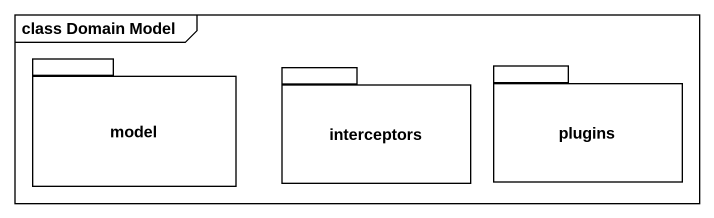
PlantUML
@startuml
mainframe class Domain Model
package model {
}
package interceptors {
}
package plugins {
}
@enduml
